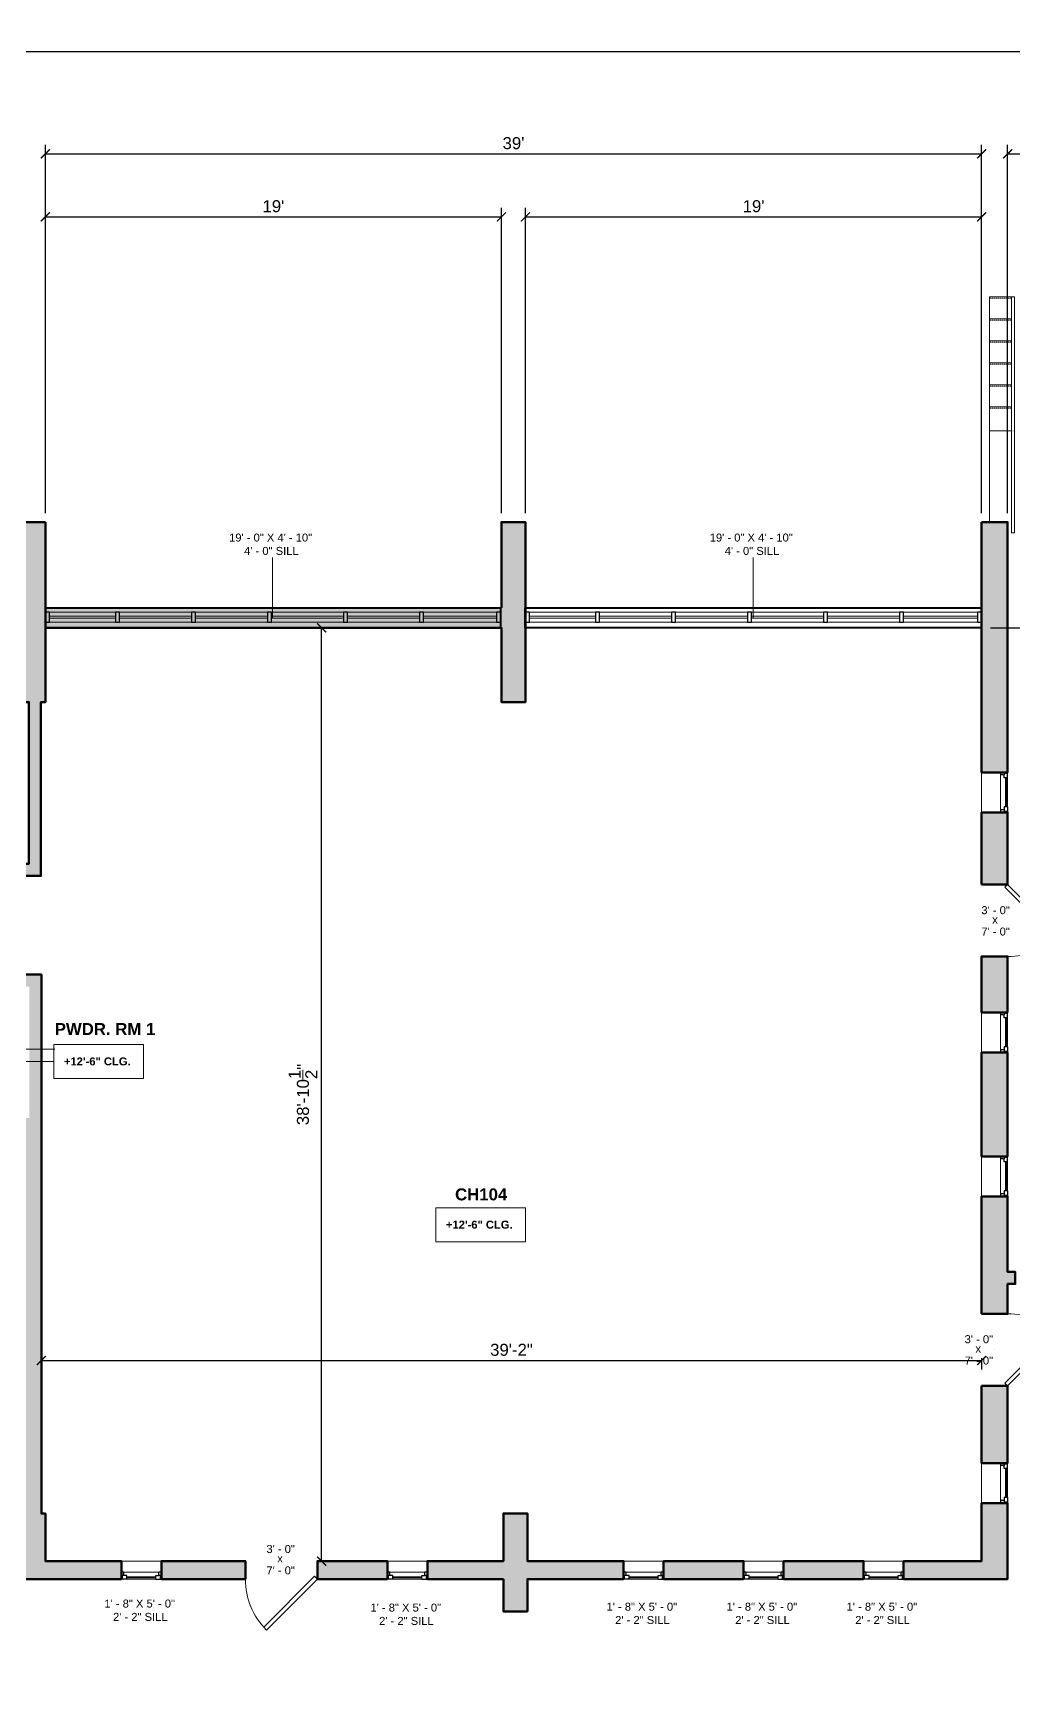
# Model space of a CAD drawing. Header units: inches. Extents: x -2078 to 106214, y -964 to 6385.
# Drawn here: x 19181 to 19671, y 3991 to 4813 of the extents above; entities that cross this region are included whole.
import ezdxf

# ---------------------------------------------------------------- set-up
doc = ezdxf.new("R2010")
doc.units = ezdxf.units.IN
doc.header["$MEASUREMENT"] = 0
doc.linetypes.add('Overhead 1_16_', pattern=[0.101562, 0.0625, -0.039062])
for name, color, linetype, lineweight in [('A-ANNO', 2, 'Continuous', 5), ('A-ANNO-DIMS', 1, 'Continuous', 9), ('A-DOOR', 1, 'Continuous', 18), ('A-FLOR', 6, 'Continuous', 18), ('A-GLAZ', 2, 'Continuous', 30), ('A-GLAZ-CURT', 52, 'Continuous', 9), ('A-GLAZ-CWMG', 51, 'Continuous', 9), ('A-RAILING', 4, 'Continuous', 9), ('A-STRS', 4, 'Continuous', 9), ('A-WALL', 3, 'Continuous', 40), ('A-WINDOWS', 2, 'Continuous', 18)]:
    doc.layers.add(name, color=color, linetype=linetype, lineweight=lineweight)
doc.layers.add('A-HATCH', color=9, linetype='Continuous')
doc.styles.add('Arial_1', font='arial.ttf', dxfattribs={"height": 0.0625})
doc.styles.add('Arial_2', font='arial.ttf', dxfattribs={"height": 3})
doc.styles.add('Arial_B', font='arialbd.ttf', dxfattribs={"height": 4.5})
doc.styles.add('Arial_B_1', font='arialbd.ttf', dxfattribs={"height": 3})
doc.styles.add('Jay Cad', font='arial.ttf', dxfattribs={"height": 0.125})
doc.styles.add('JC', font='arial.ttf', dxfattribs={"height": 0.125})
doc.dimstyles.new('Jay Cad - DIMS', dxfattribs={"dimtxt": 0.125, "dimasz": 0.09375, "dimexe": 0.09375, "dimexo": 0.09375, "dimgap": 0.046875, "dimtad": 1, "dimdec": 1, "dimzin": 0, "dimdsep": 46, "dimlunit": 4, "dimtxsty": 'Jay Cad', "dimblk": 'ARCHTICK', "dimcen": 0.09, "dimclrd": 1, "dimclre": 1, "dimclrt": 256, "dimadec": 0, "dimazin": 0, "dimtfac": 1, "dimtdec": 1, "dimtofl": 0, "dimtmove": 1, "dimatfit": 3, "dimfxl": 1, "dimtolj": 1, "dimtzin": 0, "dimarcsym": 0})
doc.dimstyles.new('JC-DIMS', dxfattribs={"dimtxt": 0.125, "dimasz": 0.09375, "dimexe": 0.09375, "dimexo": 0.09375, "dimgap": 0.046875, "dimtad": 1, "dimdec": 1, "dimzin": 0, "dimdsep": 46, "dimlunit": 4, "dimtxsty": 'JC', "dimblk": 'ARCHTICK', "dimcen": 0.09, "dimclrd": 1, "dimclre": 1, "dimclrt": 256, "dimadec": 0, "dimazin": 0, "dimtfac": 1, "dimtdec": 1, "dimtofl": 0, "dimtmove": 1, "dimatfit": 3, "dimfxl": 1, "dimtolj": 1, "dimtzin": 0, "dimarcsym": 0})

# ---------------------------------------------------------------- blocks, each defined once
blk = doc.blocks.new('JC_DOOR_SINGLE PANEL - SINGLE DOOR-1525193-1st Floor Plan')
at = {"layer": 'A-DOOR', "lineweight": 30}
for p, q in [((-8.87, -28.54), (16.59, -3.09)), ((18, -4.5), (-7.46, -29.96)), ((16.59, -3.09), (18, -4.5)), ((-7.46, -29.96), (-8.87, -28.54))]:
    blk.add_line(p, q, dxfattribs=at)
at = {"layer": 'A-DOOR', "lineweight": 9}
blk.add_arc((18, -4.5), 36, 180, 225, dxfattribs=at)
blk = doc.blocks.new('JC_FIXED WINDOW - MUNTIN - FIXED WINDOW-1543585-1st Floor Plan')
at = {"layer": 'A-GLAZ'}
for p, q in [((-10, 4.5), (-10, -4.5)), ((-7.25, 4.5), (-10, 4.5)), ((-10, 1), (-8.75, 1)), ((-9.5, 4.5), (-9.5, 2.75)), ((-9.5, 2.75), (-8.75, 2.75)), ((-7.25, 2.75), (-8.75, 2.75)), ((-8.75, 2.75), (-8.75, 1)), ((-7.25, 4.5), (-7.25, 2.75)), ((7.25, 4.5), (10, 4.5)), ((7.25, 4.5), (7.25, 2.75)), ((7.25, 2.75), (9.5, 2.75)), ((8.75, 2.75), (8.75, 1)), ((8.75, 1), (10, 1)), ((9.5, 4.5), (9.5, 2.75)), ((10, 4.5), (10, -4.5))]:
    blk.add_line(p, q, dxfattribs=at)
at = {"layer": 'A-GLAZ', "lineweight": 9}
for p, q in [((8.75, 1), (-8.75, 1)), ((7.25, 4.5), (-7.25, 4.5))]:
    blk.add_line(p, q, dxfattribs=at)
at = {"layer": 'A-GLAZ', "lineweight": 40}
blk.add_line((-7.25, 3.625), (7.25, 3.625), dxfattribs=at)
at = {"layer": 'A-WINDOWS'}
for p, q in [((10, 4.5), (-10, 4.5)), ((-10, -4.5), (10, -4.5))]:
    blk.add_line(p, q, dxfattribs=at)
blk = doc.blocks.new('JC_FIXED WINDOW - MUNTIN - FIXED WINDOW-1543750-1st Floor Plan')
at = {"layer": 'A-GLAZ'}
for p, q in [((-10, 6.5), (-10, -6.5)), ((-7.25, 6.5), (-10, 6.5)), ((-10, 3), (-8.75, 3)), ((-9.5, 6.5), (-9.5, 4.75)), ((-9.5, 4.75), (-8.75, 4.75)), ((-7.25, 4.75), (-8.75, 4.75)), ((-8.75, 4.75), (-8.75, 3)), ((-7.25, 6.5), (-7.25, 4.75)), ((7.25, 6.5), (10, 6.5)), ((7.25, 6.5), (7.25, 4.75)), ((7.25, 4.75), (9.5, 4.75)), ((8.75, 4.75), (8.75, 3)), ((8.75, 3), (10, 3)), ((9.5, 6.5), (9.5, 4.75)), ((10, 6.5), (10, -6.5))]:
    blk.add_line(p, q, dxfattribs=at)
at = {"layer": 'A-GLAZ', "lineweight": 9}
for p, q in [((8.75, 3), (-8.75, 3)), ((7.25, 6.5), (-7.25, 6.5))]:
    blk.add_line(p, q, dxfattribs=at)
at = {"layer": 'A-GLAZ', "lineweight": 40}
blk.add_line((-7.25, 5.625), (7.25, 5.625), dxfattribs=at)
at = {"layer": 'A-WINDOWS'}
for p, q in [((10, 6.5), (-10, 6.5)), ((-10, -6.5), (10, -6.5))]:
    blk.add_line(p, q, dxfattribs=at)
blk = doc.blocks.new('JC_DOOR_SINGLE PANEL - SINGLE DOOR-1525200-1st Floor Plan')
at = {"layer": 'A-DOOR', "lineweight": 30}
for p, q in [((-8.87, -30.54), (16.59, -5.09)), ((18, -6.5), (-7.46, -31.96)), ((16.59, -5.09), (18, -6.5)), ((-7.46, -31.96), (-8.87, -30.54))]:
    blk.add_line(p, q, dxfattribs=at)
at = {"layer": 'A-DOOR', "lineweight": 9}
blk.add_arc((18, -6.5), 36, 180, 225, dxfattribs=at)
blk = doc.blocks.new('JC_DOOR_SINGLE PANEL - SINGLE DOOR-1725626-1st Floor Plan')
at = {"layer": 'A-DOOR', "lineweight": 30}
for p, q in [((-7.46, 31.96), (-8.87, 30.54)), ((-8.87, 30.54), (16.59, 5.09)), ((18, 6.5), (-7.46, 31.96)), ((16.59, 5.09), (18, 6.5))]:
    blk.add_line(p, q, dxfattribs=at)
at = {"layer": 'A-DOOR', "lineweight": 9}
blk.add_arc((18, 6.5), 36, 135, 180, dxfattribs=at)
blk = doc.blocks.new('Top Rail Type - Top Rail_Internal_-1588698-1st Floor Plan')
at = {"layer": 'A-RAILING'}
for p, q in [((892.49, 622.36), (892.49, 555.12)), ((893.99, 555.12), (893.99, 622.36)), ((892.49, 555.12), (892.49, 504.36)), ((893.99, 504.36), (893.99, 555.12)), ((893.15, 504.36), (893.33, 504.36))]:
    blk.add_line(p, q, dxfattribs=at)
at = {"layer": 'A-RAILING', "flags": 128}
blk.add_lwpolyline([(893.17, 622.36), (893.24, 622.36), (893.31, 622.36)], dxfattribs=at)
at = {"layer": 'A-RAILING'}
blk.add_open_spline([(893.16, 555.35), (893.19, 555.36), (893.24, 555.36), (893.29, 555.36), (893.31, 555.35)], degree=3, dxfattribs=at)
blk = doc.blocks.new('Top Rail Type - Top Rail_Internal_-V3-1st Floor Plan')
at = {"layer": 'A-RAILING'}
for p, q in [((893.99, 622.36), (892.49, 622.36)), ((892.49, 622.36), (892.49, 555.36)), ((893.99, 622.36), (893.99, 555.36)), ((892.49, 555.36), (892.49, 504.36)), ((893.99, 555.36), (893.99, 504.36)), ((893.99, 504.36), (892.49, 504.36))]:
    blk.add_line(p, q, dxfattribs=at)
blk = doc.blocks.new('Rectangular Mullion - 2_5_ x 5_ rectangular-1575385-1st Floor Plan')
at = {"layer": 'A-GLAZ-CWMG', "lineweight": 30}
for p, q in [((0, 2.5), (-2, 2.5)), ((-2, 2.5), (-2, -2.5)), ((0, -2.5), (0, 2.5)), ((-2, -2.5), (0, -2.5))]:
    blk.add_line(p, q, dxfattribs=at)
blk = doc.blocks.new('Rectangular Mullion - 2_5_ x 5_ rectangular-1575379-1st Floor Plan')
at = {"layer": 'A-GLAZ-CWMG', "lineweight": 30}
for p, q in [((-1, 2.5), (1, 2.5)), ((-1, -2.5), (-1, 2.5)), ((1, 2.5), (1, -2.5)), ((1, -2.5), (-1, -2.5))]:
    blk.add_line(p, q, dxfattribs=at)
blk = doc.blocks.new('Rectangular Mullion - 2_5_ x 5_ rectangular-1597222-1st Floor Plan')
at = {"layer": 'A-GLAZ-CWMG'}
for p, q in [((634.99, 464.72), (598.49, 464.72)), ((634.99, 459.72), (598.49, 459.72))]:
    blk.add_line(p, q, dxfattribs=at)
blk = doc.blocks.new('Rectangular Mullion - 2_5_ x 5_ rectangular-1573216-1st Floor Plan')
at = {"layer": 'A-GLAZ-CWMG'}
for p, q in [((-361.51, 464.72), (-397.51, 464.72)), ((-361.51, 459.72), (-397.51, 459.72))]:
    blk.add_line(p, q, dxfattribs=at)
blk = doc.blocks.new('Rectangular Mullion - 2_5_ x 5_ rectangular-1580944-1st Floor Plan')
at = {"layer": 'A-GLAZ-CWMG'}
for p, q in [((-513.51, 464.72), (-546.51, 464.72)), ((-513.51, 459.72), (-546.51, 459.72))]:
    blk.add_line(p, q, dxfattribs=at)
blk = doc.blocks.new('Rectangular Mullion - 2_5_ x 5_ rectangular-1597503-1st Floor Plan')
at = {"layer": 'A-GLAZ-CWMG'}
for p, q in [((875.49, 464.72), (838.49, 464.72)), ((875.49, 459.72), (838.49, 459.72))]:
    blk.add_line(p, q, dxfattribs=at)
blk = doc.blocks.new('_ArchTick')
at = {"color": 0, "linetype": 'ByBlock', "const_width": 0.15}
blk.add_lwpolyline([(-0.5, -0.5), (0.5, 0.5)], dxfattribs=at)
blk = doc.blocks.new('*D1137')
at = {"layer": 'A-ANNO', "color": 1, "lineweight": -2, "transparency": 16777216}
for p, q in [((19668.41, 4572.88), (19668.41, 4756.97)), ((19793.41, 4572.88), (19793.41, 4756.97)), ((19668.41, 4752.47), (19793.41, 4752.47))]:
    blk.add_line(p, q, dxfattribs=at)
at = {"layer": 'Defpoints', "color": 0, "transparency": 16777216}
for p in [(19793.41, 4752.47), (19668.41, 4568.38), (19793.41, 4568.38)]:
    blk.add_point(p, dxfattribs=at)
at = {"layer": 'A-ANNO', "color": 1, "lineweight": -2, "transparency": 16777216, "xscale": 4.5, "yscale": 4.5, "zscale": 4.5, "rotation": 180}
blk.add_blockref('_ArchTick', (19668.41, 4752.47), dxfattribs=at)
at = {"layer": 'A-ANNO', "color": 1, "lineweight": -2, "transparency": 16777216, "xscale": 4.5, "yscale": 4.5, "zscale": 4.5}
blk.add_blockref('_ArchTick', (19793.41, 4752.47), dxfattribs=at)
at = {"layer": 'A-ANNO', "transparency": 16777216, "insert": (19730.91, 4757.78), "char_height": 6, "attachment_point": 5, "style": 'Jay Cad'}
blk.add_mtext('\\A1;10\'-5"', dxfattribs=at)
blk = doc.blocks.new('*D1139')
at = {"layer": 'A-ANNO', "color": 1, "lineweight": -2, "transparency": 16777216}
for p, q in [((19187.41, 4572.88), (19187.41, 4756.97)), ((19655.41, 4572.88), (19655.41, 4756.97)), ((19187.41, 4752.47), (19655.41, 4752.47))]:
    blk.add_line(p, q, dxfattribs=at)
at = {"layer": 'Defpoints', "color": 0, "transparency": 16777216}
for p in [(19655.41, 4752.47), (19187.41, 4568.38), (19655.41, 4568.38)]:
    blk.add_point(p, dxfattribs=at)
at = {"layer": 'A-ANNO', "color": 1, "lineweight": -2, "transparency": 16777216, "xscale": 4.5, "yscale": 4.5, "zscale": 4.5, "rotation": 180}
blk.add_blockref('_ArchTick', (19187.41, 4752.47), dxfattribs=at)
at = {"layer": 'A-ANNO', "color": 1, "lineweight": -2, "transparency": 16777216, "xscale": 4.5, "yscale": 4.5, "zscale": 4.5}
blk.add_blockref('_ArchTick', (19655.41, 4752.47), dxfattribs=at)
at = {"layer": 'A-ANNO', "transparency": 16777216, "insert": (19421.41, 4757.78), "char_height": 6, "attachment_point": 5, "style": 'Jay Cad'}
blk.add_mtext("\\A1;39'", dxfattribs=at)
blk = doc.blocks.new('*D1141')
at = {"layer": 'A-ANNO', "color": 1, "lineweight": -2, "transparency": 16777216}
for p, q in [((19427.41, 4572.88), (19427.41, 4725.45)), ((19655.41, 4572.88), (19655.41, 4725.45)), ((19427.41, 4720.95), (19655.41, 4720.95))]:
    blk.add_line(p, q, dxfattribs=at)
at = {"layer": 'Defpoints', "color": 0, "transparency": 16777216}
for p in [(19655.41, 4720.95), (19427.41, 4568.38), (19655.41, 4568.38)]:
    blk.add_point(p, dxfattribs=at)
at = {"layer": 'A-ANNO', "color": 1, "lineweight": -2, "transparency": 16777216, "xscale": 4.5, "yscale": 4.5, "zscale": 4.5, "rotation": 180}
blk.add_blockref('_ArchTick', (19427.41, 4720.95), dxfattribs=at)
at = {"layer": 'A-ANNO', "color": 1, "lineweight": -2, "transparency": 16777216, "xscale": 4.5, "yscale": 4.5, "zscale": 4.5}
blk.add_blockref('_ArchTick', (19655.41, 4720.95), dxfattribs=at)
at = {"layer": 'A-ANNO', "transparency": 16777216, "insert": (19541.41, 4726.26), "char_height": 6, "attachment_point": 5, "style": 'Jay Cad'}
blk.add_mtext("\\A1;19'", dxfattribs=at)
blk = doc.blocks.new('*D1143')
at = {"layer": 'A-ANNO', "color": 1, "lineweight": -2, "transparency": 16777216}
for p, q in [((19187.41, 4572.88), (19187.41, 4725.45)), ((19415.41, 4572.88), (19415.41, 4725.45)), ((19187.41, 4720.95), (19415.41, 4720.95))]:
    blk.add_line(p, q, dxfattribs=at)
at = {"layer": 'Defpoints', "color": 0, "transparency": 16777216}
for p in [(19415.41, 4720.95), (19187.41, 4568.38), (19415.41, 4568.38)]:
    blk.add_point(p, dxfattribs=at)
at = {"layer": 'A-ANNO', "color": 1, "lineweight": -2, "transparency": 16777216, "xscale": 4.5, "yscale": 4.5, "zscale": 4.5, "rotation": 180}
blk.add_blockref('_ArchTick', (19187.41, 4720.95), dxfattribs=at)
at = {"layer": 'A-ANNO', "color": 1, "lineweight": -2, "transparency": 16777216, "xscale": 4.5, "yscale": 4.5, "zscale": 4.5}
blk.add_blockref('_ArchTick', (19415.41, 4720.95), dxfattribs=at)
at = {"layer": 'A-ANNO', "transparency": 16777216, "insert": (19301.41, 4726.26), "char_height": 6, "attachment_point": 5, "style": 'Jay Cad'}
blk.add_mtext("\\A1;19'", dxfattribs=at)
blk = doc.blocks.new('*D1151')
at = {"layer": 'A-ANNO', "color": 1, "lineweight": -2, "transparency": 16777216}
for p, q in [((17839.39, 4571.53), (17839.39, 4808.2)), ((19805.41, 4572.88), (19805.41, 4808.2)), ((17839.39, 4803.7), (19805.41, 4803.7))]:
    blk.add_line(p, q, dxfattribs=at)
at = {"layer": 'Defpoints', "color": 0, "transparency": 16777216}
for p in [(19805.41, 4803.7), (19805.41, 4568.38), (17839.39, 4567.03)]:
    blk.add_point(p, dxfattribs=at)
at = {"layer": 'A-ANNO', "color": 1, "lineweight": -2, "transparency": 16777216, "xscale": 4.5, "yscale": 4.5, "zscale": 4.5, "rotation": 180}
blk.add_blockref('_ArchTick', (17839.39, 4803.7), dxfattribs=at)
at = {"layer": 'A-ANNO', "color": 1, "lineweight": -2, "transparency": 16777216, "xscale": 4.5, "yscale": 4.5, "zscale": 4.5}
blk.add_blockref('_ArchTick', (19805.41, 4803.7), dxfattribs=at)
at = {"layer": 'A-ANNO', "transparency": 16777216, "insert": (18822.4, 4809.01), "char_height": 6, "width": 0.6604, "attachment_point": 5, "style": 'Jay Cad'}
blk.add_mtext('\\A1;163\'-10"', dxfattribs=at)
blk = doc.blocks.new('*D1113')
at = {"layer": 'A-ANNO-DIMS', "color": 1, "lineweight": -2, "transparency": 16777216}
for p, q in [((19185.41, 4150.35), (19185.41, 4144.69)), ((19185.41, 4149.19), (19655.41, 4149.19)), ((19655.41, 4150.35), (19655.41, 4144.69))]:
    blk.add_line(p, q, dxfattribs=at)
at = {"layer": 'Defpoints', "color": 0, "transparency": 16777216}
for p in [(19185.41, 4154.85), (19655.41, 4154.85), (19655.41, 4149.19)]:
    blk.add_point(p, dxfattribs=at)
at = {"layer": 'A-ANNO-DIMS', "color": 1, "lineweight": -2, "transparency": 16777216, "xscale": 4.5, "yscale": 4.5, "zscale": 4.5, "rotation": 180}
blk.add_blockref('_ArchTick', (19185.41, 4149.19), dxfattribs=at)
at = {"layer": 'A-ANNO-DIMS', "color": 1, "lineweight": -2, "transparency": 16777216, "xscale": 4.5, "yscale": 4.5, "zscale": 4.5}
blk.add_blockref('_ArchTick', (19655.41, 4149.19), dxfattribs=at)
at = {"layer": 'A-ANNO-DIMS', "transparency": 16777216, "insert": (19420.41, 4154.51), "char_height": 6, "width": 0.4874, "attachment_point": 5, "style": 'JC'}
blk.add_mtext('\\A1;39\'-2"', dxfattribs=at)
blk = doc.blocks.new('*D1115')
at = {"layer": 'A-ANNO-DIMS', "color": 1, "lineweight": -2, "transparency": 16777216}
for p, q in [((19324.32, 4515.5), (19329.98, 4515.5)), ((19325.48, 4048.88), (19325.48, 4515.5)), ((19324.32, 4048.88), (19329.98, 4048.88))]:
    blk.add_line(p, q, dxfattribs=at)
at = {"layer": 'Defpoints', "color": 0, "transparency": 16777216}
for p in [(19319.82, 4515.5), (19325.48, 4515.5), (19319.82, 4048.88)]:
    blk.add_point(p, dxfattribs=at)
at = {"layer": 'A-ANNO-DIMS', "color": 1, "lineweight": -2, "transparency": 16777216, "xscale": 4.5, "yscale": 4.5, "zscale": 4.5}
for p, rotation in [((19325.48, 4515.5), 90), ((19325.48, 4048.88), 270)]:
    blk.add_blockref('_ArchTick', p, dxfattribs=dict(at, rotation=rotation))
at = {"layer": 'A-ANNO-DIMS', "transparency": 16777216, "insert": (19316.15, 4282.19), "char_height": 6, "width": 0.8352, "attachment_point": 5, "rotation": 90, "style": 'JC'}
blk.add_mtext('\\A1;38\'-10{\\H1x;\\S1/2;}"', dxfattribs=at)
blk = doc.blocks.new('*D1177')
at = {"layer": 'A-ANNO', "color": 1, "lineweight": -2, "transparency": 16777216}
for p, q in [((19659.91, 4515.5), (19979.89, 4515.5)), ((19975.39, 4515.5), (19975.39, 4193.5)), ((19797.91, 4193.5), (19979.89, 4193.5))]:
    blk.add_line(p, q, dxfattribs=at)
at = {"layer": 'Defpoints', "color": 0, "transparency": 16777216}
for p in [(19655.41, 4515.5), (19793.41, 4193.5), (19975.39, 4193.5)]:
    blk.add_point(p, dxfattribs=at)
at = {"layer": 'A-ANNO', "color": 1, "lineweight": -2, "transparency": 16777216, "xscale": 4.5, "yscale": 4.5, "zscale": 4.5}
for p, rotation in [((19975.39, 4515.5), 90), ((19975.39, 4193.5), 270)]:
    blk.add_blockref('_ArchTick', p, dxfattribs=dict(at, rotation=rotation))
at = {"layer": 'A-ANNO', "transparency": 16777216, "insert": (19970.08, 4354.5), "char_height": 6, "attachment_point": 5, "rotation": 90, "style": 'Jay Cad'}
blk.add_mtext('\\A1;26\'-10"', dxfattribs=at)
blk = doc.blocks.new('JC- existing door Tag_quad - JC- existing door Tag_quad-839775-1st Floor Plan')
at = {"layer": 'A-ANNO', "insert": (-0.023, 0.038), "char_height": 0.0625, "width": 0.0505, "attachment_point": 1, "style": 'Arial_1', "bg_fill": 3, "box_fill_scale": 1.25, "bg_fill_color": 256, "bg_fill_true_color": 13158600, "bg_fill_transparency": 0}
blk.add_mtext('x', dxfattribs=at)

msp = doc.modelspace()

# ---------------------------------------------------------------- linework, layer by layer
at = {"layer": 'A-ANNO'}
for p, q in [((19300.914, 4520.501), (19300.914, 4550.626)), ((19541.164, 4520.501), (19541.164, 4550.626)), ((19127.596, 4298.733), (19191.596, 4298.733)), ((19148.975, 4304.759), (19192.088, 4304.889)), ((19661.914, 4154.501), (19661.901, 4154.501))]:
    msp.add_line(p, q, dxfattribs=at)
at = {"layer": 'A-ANNO', "flags": 128}
for points in [[(19191.596, 4307.187), (19236.507, 4307.187), (19236.507, 4290.118), (19191.596, 4290.118)], [(19382.528, 4225.569), (19427.439, 4225.569), (19427.439, 4208.501), (19382.528, 4208.501)]]:
    msp.add_lwpolyline(points, close=True, dxfattribs=at)
at = {"layer": 'A-FLOR'}
for p, q in [((19670.414, 4614.019), (19659.414, 4614.019)), ((19659.414, 4614.019), (19659.414, 4568.38))]:
    msp.add_line(p, q, dxfattribs=at)
at = {"layer": 'A-GLAZ-CURT', "lineweight": 18}
for p, q in [((19222.414, 4521.38), (19189.414, 4521.38)), ((19189.414, 4520.38), (19222.414, 4520.38)), ((19222.414, 4520.38), (19222.414, 4521.38)), ((19260.414, 4521.38), (19224.414, 4521.38)), ((19224.414, 4521.38), (19224.414, 4520.38)), ((19224.414, 4520.38), (19260.414, 4520.38)), ((19260.414, 4520.38), (19260.414, 4521.38)), ((19298.414, 4521.38), (19262.414, 4521.38)), ((19262.414, 4521.38), (19262.414, 4520.38)), ((19262.414, 4520.38), (19298.414, 4520.38)), ((19298.414, 4520.38), (19298.414, 4521.38)), ((19336.414, 4521.38), (19300.414, 4521.38)), ((19300.414, 4521.38), (19300.414, 4520.38)), ((19300.414, 4520.38), (19336.414, 4520.38)), ((19336.414, 4520.38), (19336.414, 4521.38)), ((19374.414, 4521.38), (19338.414, 4521.38)), ((19338.414, 4521.38), (19338.414, 4520.38)), ((19338.414, 4520.38), (19374.414, 4520.38)), ((19374.414, 4520.38), (19374.414, 4521.38)), ((19412.914, 4521.38), (19376.414, 4521.38)), ((19376.414, 4521.38), (19376.414, 4520.38)), ((19376.414, 4520.38), (19412.914, 4520.38)), ((19412.914, 4520.38), (19412.914, 4521.38)), ((19462.414, 4521.38), (19429.414, 4521.38)), ((19429.414, 4521.38), (19429.414, 4520.38)), ((19429.414, 4520.38), (19462.414, 4520.38)), ((19462.414, 4520.38), (19462.414, 4521.38)), ((19500.414, 4521.38), (19464.414, 4521.38)), ((19464.414, 4521.38), (19464.414, 4520.38)), ((19464.414, 4520.38), (19500.414, 4520.38)), ((19500.414, 4520.38), (19500.414, 4521.38)), ((19538.414, 4521.38), (19502.414, 4521.38)), ((19502.414, 4521.38), (19502.414, 4520.38)), ((19502.414, 4520.38), (19538.414, 4520.38)), ((19538.414, 4520.38), (19538.414, 4521.38)), ((19576.414, 4521.38), (19540.414, 4521.38)), ((19540.414, 4521.38), (19540.414, 4520.38)), ((19540.414, 4520.38), (19576.414, 4520.38)), ((19576.414, 4520.38), (19576.414, 4521.38)), ((19614.414, 4521.38), (19578.414, 4521.38)), ((19578.414, 4521.38), (19578.414, 4520.38)), ((19578.414, 4520.38), (19614.414, 4520.38)), ((19614.414, 4520.38), (19614.414, 4521.38)), ((19653.414, 4521.38), (19616.414, 4521.38)), ((19616.414, 4521.38), (19616.414, 4520.38)), ((19616.414, 4520.38), (19653.414, 4520.38)), ((19653.414, 4520.38), (19653.414, 4521.38))]:
    msp.add_line(p, q, dxfattribs=at)
at = {"layer": 'A-GLAZ-CWMG'}
for p, q in [((19222.414, 4523.38), (19189.414, 4523.38)), ((19222.414, 4518.38), (19189.414, 4518.38))]:
    msp.add_line(p, q, dxfattribs=at)
at = {"layer": 'A-GLAZ-CWMG', "lineweight": 30, "extrusion": (0, 0, -1)}
for p, q in [((19414.914, 4523.38), (19412.914, 4523.38)), ((19412.914, 4523.38), (19412.914, 4518.38)), ((19414.914, 4518.38), (19414.914, 4523.38)), ((19655.414, 4523.38), (19653.414, 4523.38)), ((19653.414, 4523.38), (19653.414, 4518.38)), ((19655.414, 4518.38), (19655.414, 4523.38)), ((19412.914, 4518.38), (19414.914, 4518.38)), ((19653.414, 4518.38), (19655.164, 4518.38))]:
    msp.add_line(p, q, dxfattribs=at)
at = {"layer": 'A-STRS'}
for p, q in [((19670.414, 4681.019), (19659.414, 4681.019)), ((19659.414, 4681.019), (19659.414, 4670.019)), ((19659.414, 4670.019), (19659.414, 4659.019)), ((19670.414, 4670.019), (19659.414, 4670.019)), ((19659.414, 4659.019), (19659.414, 4648.019)), ((19670.414, 4659.019), (19659.414, 4659.019)), ((19659.414, 4648.019), (19659.414, 4637.019)), ((19670.414, 4648.019), (19659.414, 4648.019)), ((19659.414, 4637.019), (19659.414, 4626.019)), ((19670.414, 4637.019), (19659.414, 4637.019)), ((19659.414, 4626.019), (19659.414, 4614.019)), ((19670.414, 4626.019), (19659.414, 4626.019))]:
    msp.add_line(p, q, dxfattribs=at)
at = {"layer": 'A-STRS', "linetype": 'Overhead 1_16_'}
for p, q in [((19670.414, 4680.269), (19659.414, 4680.269)), ((19670.414, 4669.269), (19659.414, 4669.269)), ((19670.414, 4658.269), (19659.414, 4658.269)), ((19670.414, 4647.269), (19659.414, 4647.269)), ((19670.414, 4636.269), (19659.414, 4636.269)), ((19670.414, 4625.269), (19659.414, 4625.269))]:
    msp.add_line(p, q, dxfattribs=at)
at = {"layer": 'A-WALL'}
for p, q in [((19427.414, 4525.501), (19655.414, 4525.501)), ((19655.414, 4515.501), (19427.414, 4515.501))]:
    msp.add_line(p, q, dxfattribs=at)
at = {"layer": 'A-WALL', "lineweight": 60}
for points in [[(19187.414, 4568.38), (19175.414, 4568.38), (19175.414, 4478.38), (19179.22, 4478.38), (19179.22, 4397.501), (19162.22, 4397.501), (19162.22, 4391.501), (19185.22, 4391.501), (19185.22, 4478.38), (19187.414, 4478.38)], [(19655.414, 4568.38), (19668.414, 4568.38), (19668.414, 4443.191), (19655.414, 4443.191)], [(19655.414, 4387.191), (19668.414, 4387.191), (19668.414, 4423.191), (19655.414, 4423.191)], [(19668.414, 4323.191), (19668.414, 4351.191), (19655.414, 4351.191), (19655.414, 4323.191)], [(19668.414, 4303.191), (19668.414, 4251.191), (19655.414, 4251.191), (19655.414, 4303.191)], [(19655.414, 4172.501), (19668.414, 4172.501), (19668.414, 4187.501), (19672.228, 4187.501), (19672.228, 4193.501), (19668.414, 4193.501), (19668.414, 4231.191), (19655.414, 4231.191)], [(19655.414, 4136.501), (19668.414, 4136.501), (19668.414, 4097.909), (19655.414, 4097.909)], [(19668.414, 4077.909), (19655.414, 4077.909), (19655.414, 4048.88), (19616.414, 4048.88), (19616.414, 4039.88), (19668.414, 4039.88)], [(19416.414, 4039.88), (19416.414, 4023.715), (19428.414, 4023.715), (19428.414, 4039.88), (19476.414, 4039.88), (19476.414, 4048.88), (19428.414, 4048.88), (19428.414, 4072.715), (19416.414, 4072.715), (19416.414, 4048.88), (19378.414, 4048.88), (19378.414, 4039.88)], [(19287.414, 4039.88), (19287.414, 4048.88), (19245.414, 4048.88), (19245.414, 4039.88)], [(19323.414, 4039.88), (19323.414, 4048.88), (19358.414, 4048.88), (19358.414, 4039.88)], [(19536.414, 4039.88), (19536.414, 4048.88), (19496.414, 4048.88), (19496.414, 4039.88)], [(19596.414, 4039.88), (19596.414, 4048.88), (19556.414, 4048.88), (19556.414, 4039.88)]]:
    msp.add_lwpolyline(points, close=True, dxfattribs=at)
for points in [[(19187.414, 4515.501), (19414.914, 4515.501), (19415.414, 4515.501), (19415.414, 4478.38), (19427.414, 4478.38), (19427.414, 4568.38), (19415.414, 4568.38), (19415.414, 4525.501), (19414.914, 4525.501)], [(19095.414, 4039.88), (19225.414, 4039.88), (19225.414, 4048.88), (19187.414, 4048.88), (19187.414, 4072.654), (19185.414, 4072.654), (19185.414, 4342.098), (19175.456, 4342.098)]]:
    msp.add_lwpolyline(points, dxfattribs=at)
at = {"layer": 'A-WALL'}
msp.add_lwpolyline([(19187.414, 4525.501), (19414.914, 4525.501), (19414.914, 4515.501)], dxfattribs=at)
at = {"layer": 'A-WINDOWS'}
for p, q in [((19187.414, 4515.501), (19187.414, 4525.501)), ((19187.414, 4525.501), (19414.914, 4525.501)), ((19414.914, 4525.501), (19414.914, 4515.501)), ((19426.914, 4515.501), (19426.914, 4525.501)), ((19426.914, 4525.501), (19655.414, 4525.501)), ((19655.414, 4525.501), (19655.414, 4515.501)), ((19414.914, 4515.501), (19187.414, 4515.501)), ((19655.414, 4515.501), (19426.914, 4515.501))]:
    msp.add_line(p, q, dxfattribs=at)

# ---------------------------------------------------------------- block references
at = {"layer": 'A-DOOR'}
for name, p, rotation in [('JC_DOOR_SINGLE PANEL - SINGLE DOOR-1525200-1st Floor Plan', (19661.914, 4369.191), 89.9999999999999), ('JC_DOOR_SINGLE PANEL - SINGLE DOOR-1725626-1st Floor Plan', (19661.914, 4154.501), 269.9999999999999)]:
    msp.add_blockref(name, p, dxfattribs=dict(at, rotation=rotation))
msp.add_blockref('JC_DOOR_SINGLE PANEL - SINGLE DOOR-1525193-1st Floor Plan', (19305.414, 4044.38), dxfattribs=at)
at = {"layer": 'A-GLAZ-CWMG', "rotation": 180}
for p in [(19187.414, 4520.88), (19427.414, 4520.88)]:
    msp.add_blockref('Rectangular Mullion - 2_5_ x 5_ rectangular-1575385-1st Floor Plan', p, dxfattribs=at)
at = {"layer": 'A-GLAZ-CWMG', "extrusion": (0, 0, -1), "rotation": 180}
for p in [(-19223.414, 4520.88), (-19261.414, 4520.88), (-19299.414, 4520.88), (-19337.414, 4520.88), (-19375.414, 4520.88), (-19463.414, 4520.88), (-19501.414, 4520.88), (-19539.414, 4520.88), (-19577.414, 4520.88), (-19615.414, 4520.88)]:
    msp.add_blockref('Rectangular Mullion - 2_5_ x 5_ rectangular-1575379-1st Floor Plan', p, dxfattribs=at)
at = {"layer": 'A-GLAZ-CWMG'}
for name, p in [('Rectangular Mullion - 2_5_ x 5_ rectangular-1573216-1st Floor Plan', (19621.924, 4058.662)), ('Rectangular Mullion - 2_5_ x 5_ rectangular-1573216-1st Floor Plan', (19659.924, 4058.662)), ('Rectangular Mullion - 2_5_ x 5_ rectangular-1573216-1st Floor Plan', (19697.924, 4058.662)), ('Rectangular Mullion - 2_5_ x 5_ rectangular-1573216-1st Floor Plan', (19735.924, 4058.662)), ('Rectangular Mullion - 2_5_ x 5_ rectangular-1597222-1st Floor Plan', (18777.924, 4058.662)), ('Rectangular Mullion - 2_5_ x 5_ rectangular-1580944-1st Floor Plan', (19975.924, 4058.662)), ('Rectangular Mullion - 2_5_ x 5_ rectangular-1573216-1st Floor Plan', (19861.924, 4058.662)), ('Rectangular Mullion - 2_5_ x 5_ rectangular-1573216-1st Floor Plan', (19899.924, 4058.662)), ('Rectangular Mullion - 2_5_ x 5_ rectangular-1573216-1st Floor Plan', (19937.924, 4058.662)), ('Rectangular Mullion - 2_5_ x 5_ rectangular-1573216-1st Floor Plan', (19975.924, 4058.662)), ('Rectangular Mullion - 2_5_ x 5_ rectangular-1597503-1st Floor Plan', (18777.924, 4058.662))]:
    msp.add_blockref(name, p, dxfattribs=at)
at = {"layer": 'A-RAILING'}
for name in ['Top Rail Type - Top Rail_Internal_-1588698-1st Floor Plan', 'Top Rail Type - Top Rail_Internal_-V3-1st Floor Plan']:
    msp.add_blockref(name, (18777.924, 4058.662), dxfattribs=at)
at = {"layer": 'A-WINDOWS'}
for name, p, rotation in [('JC_FIXED WINDOW - MUNTIN - FIXED WINDOW-1543750-1st Floor Plan', (19661.914, 4433.191), 269.9999999999999), ('JC_FIXED WINDOW - MUNTIN - FIXED WINDOW-1543750-1st Floor Plan', (19661.914, 4313.191), 269.9999999999999), ('JC_FIXED WINDOW - MUNTIN - FIXED WINDOW-1543750-1st Floor Plan', (19661.914, 4241.191), 269.9999999999999), ('JC_FIXED WINDOW - MUNTIN - FIXED WINDOW-1543750-1st Floor Plan', (19661.914, 4087.909), 269.9999999999999), ('JC_FIXED WINDOW - MUNTIN - FIXED WINDOW-1543585-1st Floor Plan', (19235.414, 4044.38), 180), ('JC_FIXED WINDOW - MUNTIN - FIXED WINDOW-1543585-1st Floor Plan', (19368.414, 4044.38), 180), ('JC_FIXED WINDOW - MUNTIN - FIXED WINDOW-1543585-1st Floor Plan', (19486.414, 4044.38), 180), ('JC_FIXED WINDOW - MUNTIN - FIXED WINDOW-1543585-1st Floor Plan', (19546.414, 4044.38), 180), ('JC_FIXED WINDOW - MUNTIN - FIXED WINDOW-1543585-1st Floor Plan', (19606.414, 4044.38), 180)]:
    msp.add_blockref(name, p, dxfattribs=dict(at, rotation=rotation))

# ---------------------------------------------------------------- texts
at = {"layer": 'A-ANNO', "attachment_point": 1}
for s, insert, char_height, width, style in [('19\' - 0" X 4\' - 10"', (19279.244, 4562.622), 4, 52.318, 'Arial_2'), ('19\' - 0" X 4\' - 10"', (19519.494, 4562.622), 4, 52.318, 'Arial_2'), ('4\' - 0" SILL', (19286.744, 4555.955), 4, 34.138, 'Arial_2'), ('4\' - 0" SILL', (19526.994, 4555.955), 4, 34.138, 'Arial_2'), ('PWDR. RM 1', (19192.088, 4317.915), 6, 61.61, 'Arial_B'), ('+12\'-6" CLG.', (19196.716, 4300.733), 4, 41.814, 'Arial_B_1'), ('CH104', (19392.208, 4235.241), 6, 78.174, 'Arial_B'), ('+12\'-6" CLG.', (19387.648, 4219.116), 4, 41.814, 'Arial_B_1'), ('1\' - 8" X 5\' - 0"', (19216.907, 4029.673), 4, 44.642, 'Arial_2'), ('1\' - 8" X 5\' - 0"', (19349.907, 4027.658), 4, 44.642, 'Arial_2'), ('1\' - 8" X 5\' - 0"', (19467.907, 4028.111), 4, 44.642, 'Arial_2'), ('1\' - 8" X 5\' - 0"', (19527.907, 4028.111), 4, 44.642, 'Arial_2'), ('1\' - 8" X 5\' - 0"', (19587.907, 4028.111), 4, 44.642, 'Arial_2'), ('2\' - 2" SILL', (19221.24, 4023.007), 4, 34.138, 'Arial_2'), ('2\' - 2" SILL', (19354.24, 4020.992), 4, 34.138, 'Arial_2'), ('2\' - 2" SILL', (19472.24, 4021.444), 4, 34.138, 'Arial_2'), ('2\' - 2" SILL', (19532.24, 4021.444), 4, 34.138, 'Arial_2'), ('2\' - 2" SILL', (19592.24, 4021.444), 4, 34.138, 'Arial_2')]:
    msp.add_mtext(s, dxfattribs=dict(at, insert=insert, char_height=char_height, width=width, style=style))

# ---------------------------------------------------------------- dimensions: what is measured, and where the dimension line sits
at = {"layer": 'A-ANNO'}
for base, p1, p2, picture, middle in [((19805.414, 4803.697), (17839.385, 4567.032), (19805.414, 4568.38), '*D1151', (18822.399, 4809.013)), ((19655.414, 4752.469), (19187.414, 4568.38), (19655.414, 4568.38), '*D1139', (19421.414, 4757.785)), ((19793.414, 4752.469), (19668.414, 4568.38), (19793.414, 4568.38), '*D1137', (19730.914, 4757.783)), ((19415.414, 4720.948), (19187.414, 4568.38), (19415.414, 4568.38), '*D1143', (19301.414, 4726.261)), ((19655.414, 4720.948), (19427.414, 4568.38), (19655.414, 4568.38), '*D1141', (19541.414, 4726.261))]:
    dim = msp.add_linear_dim(base=base, p1=p1, p2=p2, dimstyle='Jay Cad - DIMS', dxfattribs=at)
    dim.commit()
    dim.dimension.update_dxf_attribs({"geometry": picture, "text_midpoint": middle})
dim = msp.add_linear_dim(base=(19975.394, 4193.501), p1=(19655.414, 4515.501), p2=(19793.414, 4193.501), angle=90, dimstyle='Jay Cad - DIMS', dxfattribs=at)
dim.commit()
dim.dimension.update_dxf_attribs({"geometry": '*D1177', "text_midpoint": (19970.08, 4354.501)})
at = {"layer": 'A-ANNO-DIMS'}
dim = msp.add_linear_dim(base=(19325.479, 4515.501), p1=(19319.822, 4048.88), p2=(19319.822, 4515.501), angle=90, dimstyle='JC-DIMS', dxfattribs=at)
dim.commit()
dim.dimension.update_dxf_attribs({"geometry": '*D1115', "text_midpoint": (19316.151, 4282.191)})
dim = msp.add_linear_dim(base=(19655.414, 4149.19), p1=(19185.414, 4154.847), p2=(19655.414, 4154.847), dimstyle='JC-DIMS', dxfattribs=at)
dim.commit()
dim.dimension.update_dxf_attribs({"geometry": '*D1113', "text_midpoint": (19420.414, 4154.506)})

# ---------------------------------------------------------------- next in the draw order: block references
at = {"layer": 'A-ANNO', "xscale": 64, "yscale": 64, "zscale": 64}
for p in [(19662.175, 4369.191), (19653.795, 4154.71), (19304.791, 4049.823)]:
    msp.add_blockref('JC- existing door Tag_quad - JC- existing door Tag_quad-839775-1st Floor Plan', p, dxfattribs=at)

# ---------------------------------------------------------------- next in the draw order: hatches: boundary and pattern name
at = {"layer": 'A-HATCH'}
h = msp.add_hatch(color=256, dxfattribs=at)
h.dxf.hatch_style = 1
h.paths.add_polyline_path([(19358.414, 4048.88), (19323.414, 4048.88), (19323.414, 4039.88), (19358.414, 4039.88)])
h.paths.add_polyline_path([(19287.414, 4048.88), (19245.414, 4048.88), (19245.414, 4039.88), (19287.414, 4039.88)])
h.paths.add_polyline_path([(19225.414, 4048.88), (19187.414, 4048.88), (19187.414, 4072.654), (19185.414, 4072.654), (19185.414, 4342.098), (19175.456, 4342.098), (19175.456, 4336.098), (19179.414, 4336.098), (19179.414, 4270.467), (19119.456, 4270.467), (19119.456, 4336.098), (19147.456, 4336.098), (19147.456, 4342.098), (19118.414, 4342.098), (19118.414, 4347.88), (19112.414, 4347.88), (19112.414, 4342.098), (19112.456, 4342.098), (19112.456, 4319.501), (18948.414, 4319.501), (18948.414, 4568.38), (18935.414, 4568.38), (18935.414, 4048.88), (18935.618, 4048.88), (18935.618, 4039.88), (19059.414, 4039.88), (19059.414, 4048.88), (18948.414, 4048.88), (18948.414, 4313.501), (19112.456, 4313.501), (19112.456, 4264.467), (19175.414, 4264.467), (19175.414, 4048.88), (19095.414, 4048.88), (19095.414, 4039.88), (19225.414, 4039.88)])
h.paths.add_polyline_path([(19187.414, 4568.38), (19175.414, 4568.38), (19175.414, 4478.38), (19179.22, 4478.38), (19179.22, 4397.501), (19162.22, 4397.501), (19162.22, 4391.501), (19185.22, 4391.501), (19185.22, 4478.38), (19187.414, 4478.38)], flags=17)
h.paths.add_polyline_path([(19064.414, 4515.501), (19058.414, 4515.501), (19058.414, 4391.501), (19112.414, 4391.501), (19112.414, 4383.88), (19118.414, 4383.88), (19118.414, 4391.501), (19126.22, 4391.501), (19126.22, 4397.501), (19064.414, 4397.501)], flags=17)
h.paths.add_polyline_path([(19427.414, 4568.38), (19415.414, 4568.38), (19415.414, 4525.501), (19414.914, 4525.501), (19414.914, 4515.501), (19415.414, 4515.501), (19415.414, 4478.38), (19427.414, 4478.38)])
h.paths.add_polyline_path([(19414.914, 4525.501), (19187.414, 4525.501), (19187.414, 4515.501), (19414.914, 4515.501)])
h.paths.add_polyline_path([(18709.414, 4568.38), (18696.414, 4568.38), (18696.414, 4525.501), (18696.414, 4515.501), (18696.414, 4477.38), (18709.414, 4477.38)])
h.paths.add_polyline_path([(18696.414, 4525.501), (18695.414, 4525.501), (18468.414, 4525.501), (18468.414, 4515.501), (18537.414, 4515.501), (18550.414, 4515.501), (18695.414, 4515.501), (18696.414, 4515.501)])
h.paths.add_polyline_path([(18468.414, 4568.38), (18455.414, 4568.38), (18455.414, 4474.074), (18461.414, 4474.074), (18461.414, 4477.38), (18468.414, 4477.38)])
h.paths.add_polyline_path([(18550.414, 4515.501), (18537.414, 4515.501), (18537.414, 4432.074), (18461.414, 4432.074), (18461.414, 4438.074), (18455.414, 4438.074), (18455.414, 4432.074), (18455.414, 4427.074), (18537.414, 4427.074), (18537.414, 4051.88), (18468.179, 4051.88), (18468.179, 4072.983), (18456.179, 4072.983), (18456.179, 4048.88), (18273.135, 4048.88), (18273.135, 4039.88), (18475.941, 4039.88), (18475.941, 4048.88), (18511.941, 4048.88), (18511.941, 4039.88), (18552.618, 4039.88), (18552.618, 4048.88), (18550.414, 4048.88)])
h.paths.add_polyline_path([(18455.414, 4432.074), (18307.422, 4432.074), (18307.422, 4427.074), (18455.414, 4427.074)], flags=17)
h.paths.add_polyline_path([(18229.414, 4567.88), (18216.414, 4567.88), (18216.414, 4480.575), (18229.414, 4480.575)])
h.paths.add_polyline_path([(18121.135, 4264.498), (18109.047, 4264.498), (18109.047, 4263.498), (18121.135, 4263.498)])
h.paths.add_polyline_path([(18229.135, 4289.63), (18223.135, 4289.63), (18223.135, 4279.63), (18229.135, 4279.63)])
h = msp.add_hatch(color=256, dxfattribs=at)
h.dxf.hatch_style = 1
h.paths.add_polyline_path([(19668.414, 4568.38), (19655.414, 4568.38), (19655.414, 4443.191), (19668.414, 4443.191)])
h.paths.add_polyline_path([(19668.414, 4423.191), (19655.414, 4423.191), (19655.414, 4387.191), (19668.414, 4387.191)])
h.paths.add_polyline_path([(19668.414, 4351.191), (19655.414, 4351.191), (19655.414, 4323.191), (19668.414, 4323.191)])
h.paths.add_polyline_path([(19668.414, 4303.191), (19655.414, 4303.191), (19655.414, 4251.191), (19668.414, 4251.191)])
h = msp.add_hatch(color=256, dxfattribs=at)
h.dxf.hatch_style = 1
h.paths.add_polyline_path([(19668.414, 4077.909), (19655.414, 4077.909), (19655.414, 4048.88), (19616.414, 4048.88), (19616.414, 4039.88), (19668.414, 4039.88)])
h.paths.add_polyline_path([(19668.414, 4136.501), (19655.414, 4136.501), (19655.414, 4097.909), (19668.414, 4097.909)])
h.paths.add_polyline_path([(19668.414, 4187.501), (19672.228, 4187.501), (19672.228, 4193.501), (19668.414, 4193.501), (19668.414, 4231.191), (19655.414, 4231.191), (19655.414, 4172.501), (19668.414, 4172.501)])
h = msp.add_hatch(color=256, dxfattribs=at)
h.dxf.hatch_style = 1
h.paths.add_polyline_path([(18708.703, 3820.63), (18695.703, 3820.63), (18695.703, 3781.88), (18461.703, 3781.88), (18461.703, 3880.88), (18456.703, 3880.88), (18456.703, 3775.88), (18695.703, 3775.88), (18695.703, 3723.88), (18708.703, 3723.88)])
h.paths.add_polyline_path([(19476.414, 4048.88), (19428.414, 4048.88), (19428.414, 4072.715), (19416.414, 4072.715), (19416.414, 4048.88), (19378.414, 4048.88), (19378.414, 4039.88), (19416.414, 4039.88), (19416.414, 4023.715), (19428.414, 4023.715), (19428.414, 4039.88), (19476.414, 4039.88)])
h.paths.add_polyline_path([(19536.414, 4048.88), (19496.414, 4048.88), (19496.414, 4039.88), (19536.414, 4039.88)])
h.paths.add_polyline_path([(19596.414, 4048.88), (19556.414, 4048.88), (19556.414, 4039.88), (19596.414, 4039.88)])

# ---------------------------------------------------------------- next in the draw order: texts
at = {"layer": 'A-ANNO', "char_height": 4, "width": 17.978, "attachment_point": 1, "style": 'Arial_2'}
for s, insert in [('3\' - 0"', (19655.29, 4376.328)), ('7\' - 0"', (19655.29, 4365.646)), ('3\' - 0"', (19646.909, 4161.847)), ('7\' - 0"', (19646.909, 4151.166)), ('3\' - 0"', (19297.905, 4056.96)), ('7\' - 0"', (19297.905, 4046.279))]:
    msp.add_mtext(s, dxfattribs=dict(at, insert=insert))

doc.saveas('drawing.dxf')
